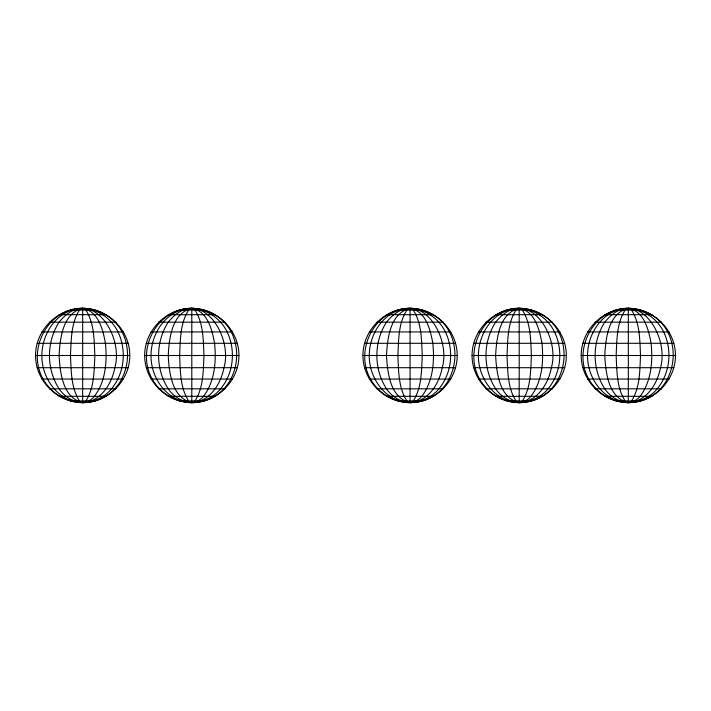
<?xml version="1.0" encoding="UTF-8"?>
<svg xmlns="http://www.w3.org/2000/svg" width="711" height="711" viewBox="0 0 711 711"><rect width="100%" height="100%" fill="white"/><g stroke="black" fill="none" stroke-linecap="round" stroke-linejoin="round"><path stroke-width="1.07" d="M35.55 355.5C35.39 330.286 57.449 308.227 82.672 308.378C107.885 308.227 129.944 330.286 129.784 355.5C129.944 380.714 107.885 402.773 82.672 402.622C57.449 402.773 35.39 380.714 35.55 355.5L129.784 355.5M144.68 355.5C144.529 330.286 166.587 308.227 191.801 308.378C217.015 308.227 239.074 330.286 238.923 355.5C239.074 380.714 217.015 402.773 191.801 402.622C166.587 402.773 144.529 380.714 144.68 355.5L238.923 355.5M362.948 355.5C362.788 330.286 384.847 308.227 410.069 308.378C435.283 308.227 457.342 330.286 457.182 355.5C457.342 380.714 435.283 402.773 410.069 402.622C384.847 402.773 362.788 380.714 362.948 355.5L457.182 355.5M472.077 355.5C471.926 330.286 493.985 308.227 519.199 308.378C544.413 308.227 566.471 330.286 566.32 355.5C566.471 380.714 544.413 402.773 519.199 402.622C493.985 402.773 471.926 380.714 472.077 355.5L566.32 355.5M581.216 355.5C581.056 330.286 603.115 308.227 628.328 308.378C653.551 308.227 675.61 330.286 675.45 355.5C675.61 380.714 653.551 402.773 628.328 402.622C603.115 402.773 581.056 380.714 581.216 355.5L675.45 355.5M82.672 308.378L79.508 309.987C70.878 323.309 71.269 340.196 70.469 355.5C71.269 370.804 70.878 387.691 79.508 401.013L82.672 402.622C135.321 402.168 144.626 324.056 94.447 309.987C49.237 297.589 18.522 356.646 50.49 388.819C66.381 405.812 96.225 407.554 111.52 388.819C124.558 373.133 126.762 350.203 118.008 331.939C109.894 315.284 90.421 304.379 72.104 309.987C53.138 316.315 41.976 336.152 41.86 355.5C41.549 378.323 58.48 402.248 82.672 402.622C100.784 401.742 111.743 383.878 114.853 367.694C124.283 334.792 90.048 283.52 59.111 322.181C46.251 341.902 46.251 369.098 59.111 388.819C66.345 399.849 84.342 408.621 94.447 396.303C105.717 381.3 107.281 361.401 105.424 343.306C103.015 329.86 98.509 311.018 82.672 308.378C62.755 312.929 59.982 338.489 59.111 355.5C59.982 372.511 62.755 398.071 82.672 402.622L85.827 401.013C94.456 387.691 94.074 370.804 94.865 355.5C94.074 340.196 94.456 323.309 85.827 309.987L82.672 308.378L82.672 402.622M191.801 308.378L188.646 309.987C180.007 323.309 180.398 340.196 179.607 355.5C180.398 370.804 180.007 387.691 188.646 401.013L191.801 402.622C244.46 402.168 253.756 324.056 203.577 309.987C158.366 297.589 127.651 356.646 159.619 388.819C175.519 405.812 205.355 407.554 220.659 388.819C233.688 373.133 235.892 350.203 227.138 331.939C219.032 315.284 199.551 304.379 181.243 309.987C162.268 316.315 151.105 336.152 150.999 355.5C150.688 378.323 167.609 402.248 191.801 402.622C209.923 401.742 220.881 383.878 223.983 367.694C233.412 334.792 199.178 283.52 168.24 322.181C155.389 341.902 155.389 369.098 168.24 388.819C175.475 399.849 193.481 408.621 203.577 396.303C214.846 381.3 216.411 361.401 214.553 343.306C212.145 329.86 207.639 311.018 191.801 308.378C171.893 312.929 169.111 338.489 168.24 355.5C169.111 372.511 171.893 398.071 191.801 402.622L194.956 401.013C203.595 387.691 203.204 370.804 203.995 355.5C203.204 340.196 203.595 323.309 194.956 309.987L191.801 308.378L191.801 402.622M410.069 308.378L406.914 309.987C398.276 323.309 398.667 340.196 397.876 355.5C398.667 370.804 398.276 387.691 406.914 401.013L410.069 402.622C462.719 402.168 472.024 324.056 421.845 309.987C376.634 297.589 345.919 356.646 377.888 388.819C393.778 405.812 423.623 407.554 438.918 388.819C451.956 373.133 454.16 350.203 445.406 331.939C437.301 315.284 417.819 304.379 399.502 309.987C380.536 316.315 369.373 336.152 369.258 355.5C368.947 378.323 385.877 402.248 410.069 402.622C428.182 401.742 439.14 383.878 442.251 367.694C451.681 334.792 417.446 283.52 386.508 322.181C373.648 341.902 373.648 369.098 386.508 388.819C393.743 399.849 411.74 408.621 421.845 396.303C433.115 381.3 434.679 361.401 432.821 343.306C430.413 329.86 425.907 311.018 410.069 308.378C390.152 312.929 387.379 338.489 386.508 355.5C387.379 372.511 390.152 398.071 410.069 402.622L413.224 401.013C421.854 387.691 421.472 370.804 422.263 355.5C421.472 340.196 421.854 323.309 413.224 309.987L410.069 308.378L410.069 402.622M519.199 308.378L516.044 309.987C507.405 323.309 507.796 340.196 507.005 355.5C507.796 370.804 507.405 387.691 516.044 401.013L519.199 402.622C571.857 402.168 581.154 324.056 530.975 309.987C485.764 297.589 455.049 356.646 487.017 388.819C502.917 405.812 532.752 407.554 548.057 388.819C561.086 373.133 563.29 350.203 554.536 331.939C546.43 315.284 526.949 304.379 508.641 309.987C489.666 316.315 478.503 336.152 478.396 355.5C478.085 378.323 495.007 402.248 519.199 402.622C537.32 401.742 548.279 383.878 551.38 367.694C560.81 334.792 526.575 283.52 495.638 322.181C482.787 341.902 482.787 369.098 495.638 388.819C502.873 399.849 520.879 408.621 530.975 396.303C542.244 381.3 543.808 361.401 541.96 343.306C539.542 329.86 535.045 311.018 519.199 308.378C499.291 312.929 496.509 338.489 495.638 355.5C496.509 372.511 499.291 398.071 519.199 402.622L522.354 401.013C530.993 387.691 530.602 370.804 531.393 355.5C530.602 340.196 530.993 323.309 522.354 309.987L519.199 308.378L519.199 402.622M628.328 308.378L625.173 309.987C616.544 323.309 616.926 340.196 616.135 355.5C616.926 370.804 616.544 387.691 625.173 401.013L628.328 402.622C680.987 402.168 690.283 324.056 640.113 309.987C594.894 297.589 564.187 356.646 596.147 388.819C612.047 405.812 641.891 407.554 657.186 388.819C670.215 373.133 672.428 350.203 663.674 331.939C655.56 315.284 636.087 304.379 617.77 309.987C598.804 316.315 587.642 336.152 587.526 355.5C587.215 378.323 604.146 402.248 628.328 402.622C646.45 401.742 657.408 383.878 660.51 367.694C669.94 334.792 635.714 283.52 604.777 322.181C591.916 341.902 591.916 369.098 604.777 388.819C612.011 399.849 630.008 408.621 640.113 396.303C651.383 381.3 652.938 361.401 651.089 343.306C648.672 329.86 644.175 311.018 628.328 308.378C608.42 312.929 605.648 338.489 604.777 355.5C605.648 372.511 608.42 398.071 628.328 402.622L631.492 401.013C640.122 387.691 639.731 370.804 640.531 355.5C639.731 340.196 640.122 323.309 631.492 309.987L628.328 308.378L628.328 402.622M70.469 309.987L94.865 309.987M179.607 309.987L203.995 309.987M397.876 309.987L422.263 309.987M507.005 309.987L531.393 309.987M616.135 309.987L640.531 309.987M59.111 314.697L106.223 314.697M168.24 314.697L215.362 314.697M386.508 314.697L433.621 314.697M495.638 314.697L542.76 314.697M604.777 314.697L651.889 314.697M49.352 322.181L115.982 322.181M158.482 322.181L225.12 322.181M376.75 322.181L443.38 322.181M485.88 322.181L552.518 322.181M595.018 322.181L661.648 322.181M41.86 331.939L123.474 331.939M150.999 331.939L232.604 331.939M369.258 331.939L450.872 331.939M478.396 331.939L560.001 331.939M587.526 331.939L669.14 331.939M37.159 343.306L128.184 343.306M146.288 343.306L237.314 343.306M364.556 343.306L455.582 343.306M473.686 343.306L564.712 343.306M582.816 343.306L673.841 343.306M37.159 367.694L128.184 367.694M146.288 367.694L237.314 367.694M364.556 367.694L455.582 367.694M473.686 367.694L564.712 367.694M582.816 367.694L673.841 367.694M41.86 379.061L123.474 379.061M150.999 379.061L232.604 379.061M369.258 379.061L450.872 379.061M478.396 379.061L560.001 379.061M587.526 379.061L669.14 379.061M49.352 388.819L115.982 388.819M158.482 388.819L225.12 388.819M376.75 388.819L443.38 388.819M485.88 388.819L552.518 388.819M595.018 388.819L661.648 388.819M59.111 396.303L106.223 396.303M168.24 396.303L215.362 396.303M386.508 396.303L433.621 396.303M495.638 396.303L542.76 396.303M604.777 396.303L651.889 396.303M70.469 401.013L94.865 401.013M179.607 401.013L203.995 401.013M397.876 401.013L422.263 401.013M507.005 401.013L531.393 401.013M616.135 401.013L640.531 401.013"/></g></svg>
